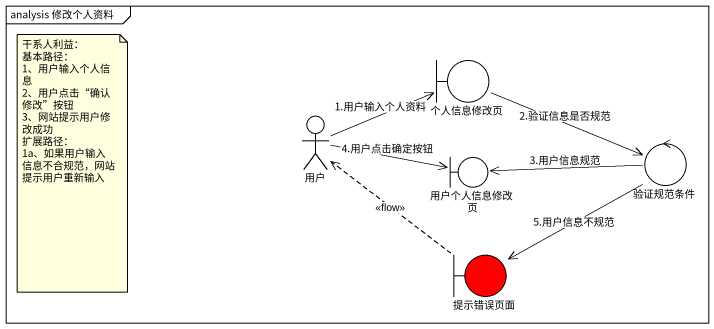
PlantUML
@startuml
mainframe analysis 修改个人资料
boundary 个人信息修改页
actor 用户
boundary 用户个人信息修改页
control 验证规范条件
boundary 提示错误页面 #FF0000
个人信息修改页 -right-> 验证规范条件 : 2.验证信息是否规范
用户 -right-> 个人信息修改页 : 1.用户输入个人资料
用户 -right-> 用户个人信息修改页 : 4.用户点击确定按钮
验证规范条件 -left-> 用户个人信息修改页 : 3.用户信息规范
验证规范条件 --> 提示错误页面 : 5.用户信息不规范
提示错误页面 .up.> 用户 : <<flow>>
note as N1
  干系人利益：
  基本路径：
  1、用户输入个人信息
  2、用户点击“确认修改”按钮
  3、网站提示用户修改成功
  扩展路径：
  1a、如果用户输入信息不合规范，网站提示用户重新输入
end note
@enduml
